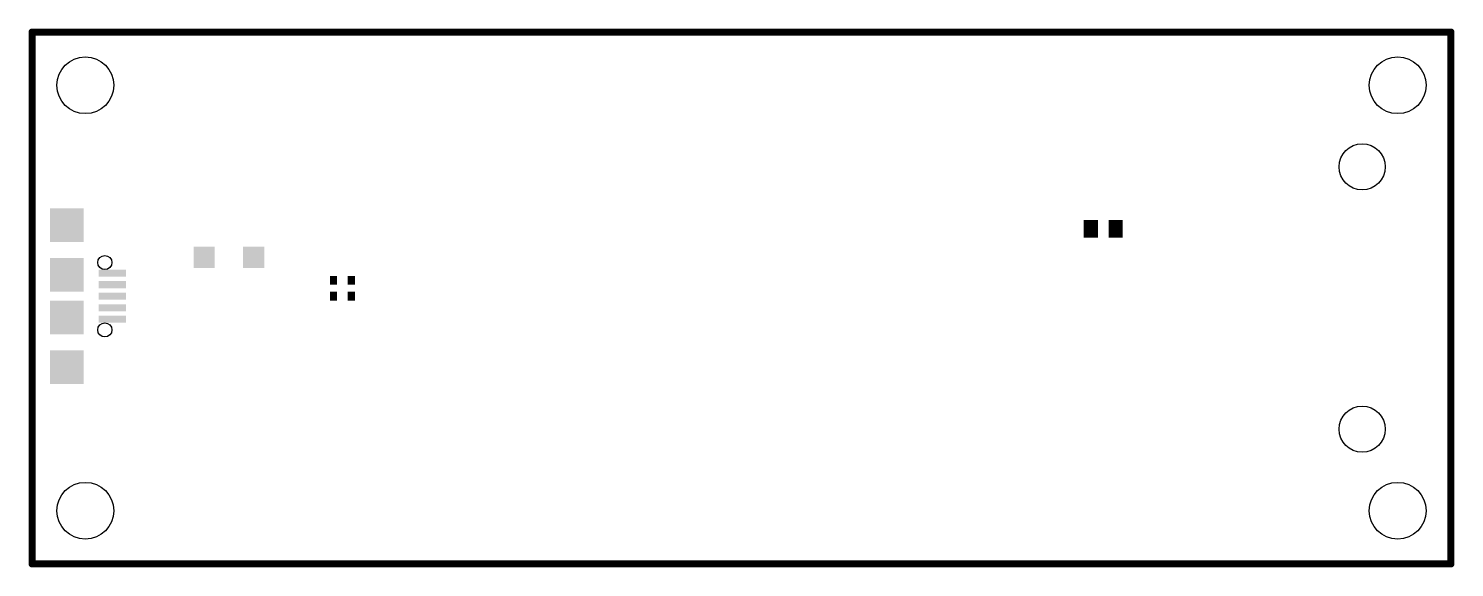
# Model space of a CAD drawing. Extents: x -0.2 to 80.2, y -0.2 to 30.2.
import ezdxf

# ---------------------------------------------------------------- set-up
doc = ezdxf.new("R2010")
doc.units = 0
doc.layers.add('20', color=7, linetype='CONTINUOUS')
doc.layers.add('31', color=253, linetype='CONTINUOUS')

# ---------------------------------------------------------------- blocks, each defined once
blk = doc.blocks.new('RECT')
blk.add_solid([(-0.5, -0.5), (0.5, -0.5), (-0.5, 0.5), (0.5, 0.5)])

msp = doc.modelspace()

# ---------------------------------------------------------------- linework, layer by layer
at = {"layer": '20', "const_width": 0.4064}
for points in [[(80, 30), (0, 30)], [(0, 30), (0, 0)], [(80, 0), (80, 30)], [(0, 0), (80, 0)]]:
    msp.add_lwpolyline(points, dxfattribs=at)
at = {"layer": '20', "const_width": 0.2032}
for points in [[(0, 30.1016, 1), (0, 29.8984)], [(0.1016, 30, 1), (-0.1016, 30)], [(80.1016, 30, 1), (79.8984, 30)], [(80, 29.8984, 1), (80, 30.1016)], [(0, 0.1016, 1), (0, -0.1016)], [(-0.1016, 0, 1), (0.1016, 0)], [(79.8984, 0, 1), (80.1016, 0)], [(80, -0.1016, 1), (80, 0.1016)]]:
    msp.add_lwpolyline(points, format="xyb", dxfattribs=at)
at = {"layer": '20'}
for centre, radius in [((3, 27), 1.6), ((77, 27), 1.6), ((75, 22.4), 1.3), ((4.1, 17), 0.4), ((4.1, 13.2), 0.4), ((75, 7.6), 1.3), ((3, 3), 1.6), ((77, 3), 1.6)]:
    msp.add_circle(centre, radius, dxfattribs=at)

# ---------------------------------------------------------------- block references
at = {"layer": '31'}
for p, xscale, yscale in [((1.95, 19.1), 1.9, 1.9), ((9.7, 17.3), 1.2, 1.2), ((12.5, 17.3), 1.2, 1.2), ((1.95, 16.3), 1.9, 1.9), ((4.525, 16.4), 1.55, 0.4), ((4.525, 15.75), 1.55, 0.4), ((4.525, 15.1), 1.55, 0.4), ((1.95, 13.9), 1.9, 1.9), ((4.525, 14.45), 1.55, 0.4), ((4.525, 13.8), 1.55, 0.4), ((1.95, 11.1), 1.9, 1.9)]:
    msp.add_blockref('RECT', p, dxfattribs=dict(at, xscale=xscale, yscale=yscale))
at = {"layer": '31', "xscale": 0.8, "rotation": 180}
for p in [(59.7, 18.9), (61.1, 18.9)]:
    msp.add_blockref('RECT', p, dxfattribs=at)
at = {"layer": '31', "xscale": 0.4, "yscale": 0.5, "rotation": 180}
for p in [(17, 16), (18, 16), (17, 15.1), (18, 15.1)]:
    msp.add_blockref('RECT', p, dxfattribs=at)

doc.saveas('drawing.dxf')
